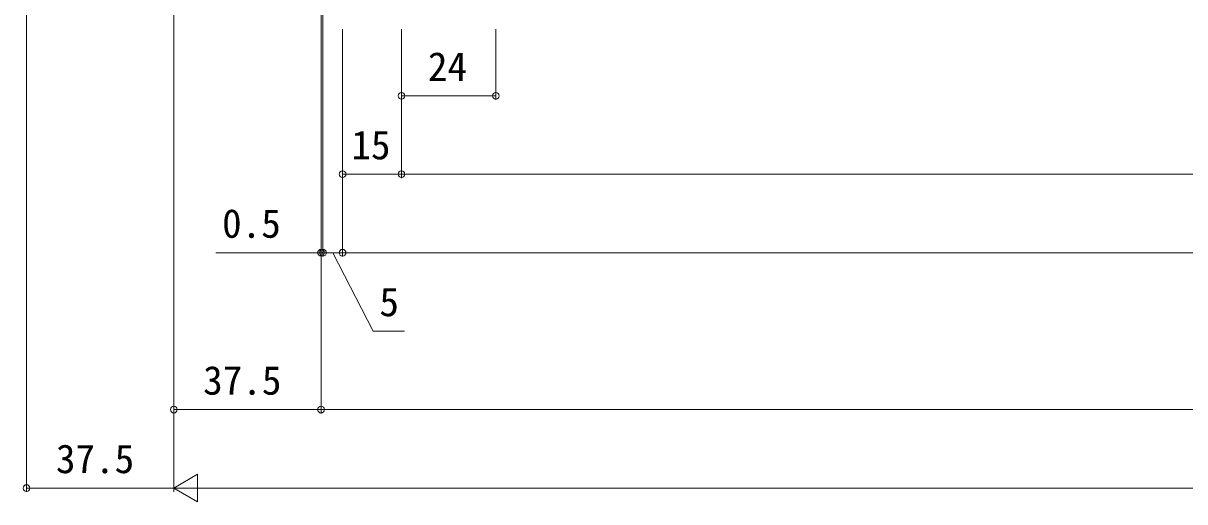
# Model space of a CAD drawing. Units: millimetres, scale not verified. Extents: x -1682 to -296, y -1188 to 1056.
# Drawn here: x -1175.9 to -880, y -28.5 to 93.5 of the extents above; entities that cross this region are included whole.
import ezdxf
from ezdxf.enums import TextEntityAlignment as Align

# ---------------------------------------------------------------- set-up
doc = ezdxf.new("R2010")
doc.units = ezdxf.units.MM
doc.header["$LTSCALE"] = 4
doc.layers.add('0-6_YKK_D', color=6, linetype='Continuous', lineweight=9)
doc.styles.add('ＭＳ ゴシック', font='')
doc.styles.get('ＭＳ ゴシック').set_extended_font_data('MS Gothic')

msp = doc.modelspace()

# ---------------------------------------------------------------- linework, layer by layer
at = {"layer": '0-6_YKK_D'}
for p, q in [((-1175.019, 147.042), (-1175.019, -25.96)), ((-1137.519, 147.042), (-1137.519, -25.96)), ((-1100.019, 147.042), (-1100.019, 34.04)), ((-1099.519, 147.042), (-1099.519, 34.04)), ((-1137.519, 92.04), (-1137.519, -25.96)), ((-1137.519, 92.04), (-1137.519, -5.96)), ((-1100.019, 92.04), (-1100.019, -5.96)), ((-1100.019, 92.04), (-1100.019, -5.96)), ((-1099.519, 92.04), (-1099.519, 34.04)), ((-1094.519, 92.04), (-1094.519, 54.04)), ((-1094.519, 92.04), (-1094.519, 34.04)), ((-1094.519, 92.04), (-1094.519, 34.04)), ((-1079.519, 92.04), (-1079.519, 74.04)), ((-1079.519, 92.04), (-1079.519, 54.04)), ((-1079.519, 92.04), (-1079.519, 54.04)), ((-1055.519, 92.04), (-1055.519, 74.04)), ((-1079.519, 75.04), (-1055.519, 75.04)), ((-1079.519, 55.04), (-1094.519, 55.04)), ((-1079.519, 55.04), (-465.519, 55.04)), ((-1094.519, 35.04), (-1099.519, 35.04)), ((-1099.519, 35.04), (-1096.119, 35.04)), ((-1097.019, 35.04), (-1086.755, 15.04)), ((-1094.519, 35.04), (-450.519, 35.04)), ((-1086.755, 15.04), (-1078.755, 15.04)), ((-1137.519, -4.96), (-1100.019, -4.96)), ((-1100.019, -4.96), (-445.019, -4.96)), ((-1137.519, -24.96), (-1131.457, -21.46)), ((-1131.457, -28.46), (-1131.457, -21.46)), ((-1175.019, -24.96), (-1137.519, -24.96)), ((-1137.519, -24.96), (-1125.395, -24.96)), ((-1137.519, -24.96), (-1131.457, -28.46)), ((-1130.519, -24.96), (-417.519, -24.96))]:
    msp.add_line(p, q, dxfattribs=at)
msp.add_lwpolyline([(-1099.519, 35.04), (-1100.019, 35.04), (-1126.819, 35.04)], dxfattribs=at)
for centre in [(-1079.519, 75.04), (-1055.519, 75.04), (-1094.519, 55.04), (-1079.519, 55.04), (-1079.519, 55.04), (-1100.019, 35.04), (-1099.519, 35.04), (-1099.519, 35.04), (-1094.519, 35.04), (-1094.519, 35.04), (-1137.519, -4.96), (-1100.019, -4.96), (-1100.019, -4.96), (-1175.019, -24.96)]:
    msp.add_circle(centre, 0.85, dxfattribs=at)

# ---------------------------------------------------------------- texts
at = {"layer": '0-6_YKK_D', "color": 4, "style": 'ＭＳ ゴシック'}
for s, p in [('24', (-1072.799, 76.64)), ('15', (-1092.299, 56.64)), ('0.5', (-1125.219, 36.64)), ('5', (-1085.155, 16.64)), ('37.5', (-1130.049, -3.36)), ('37.5', (-1167.549, -23.36))]:
    msp.add_text(s, height=7.331, dxfattribs=at).set_placement(p, align=Align.BOTTOM_LEFT)

doc.saveas('drawing.dxf')
